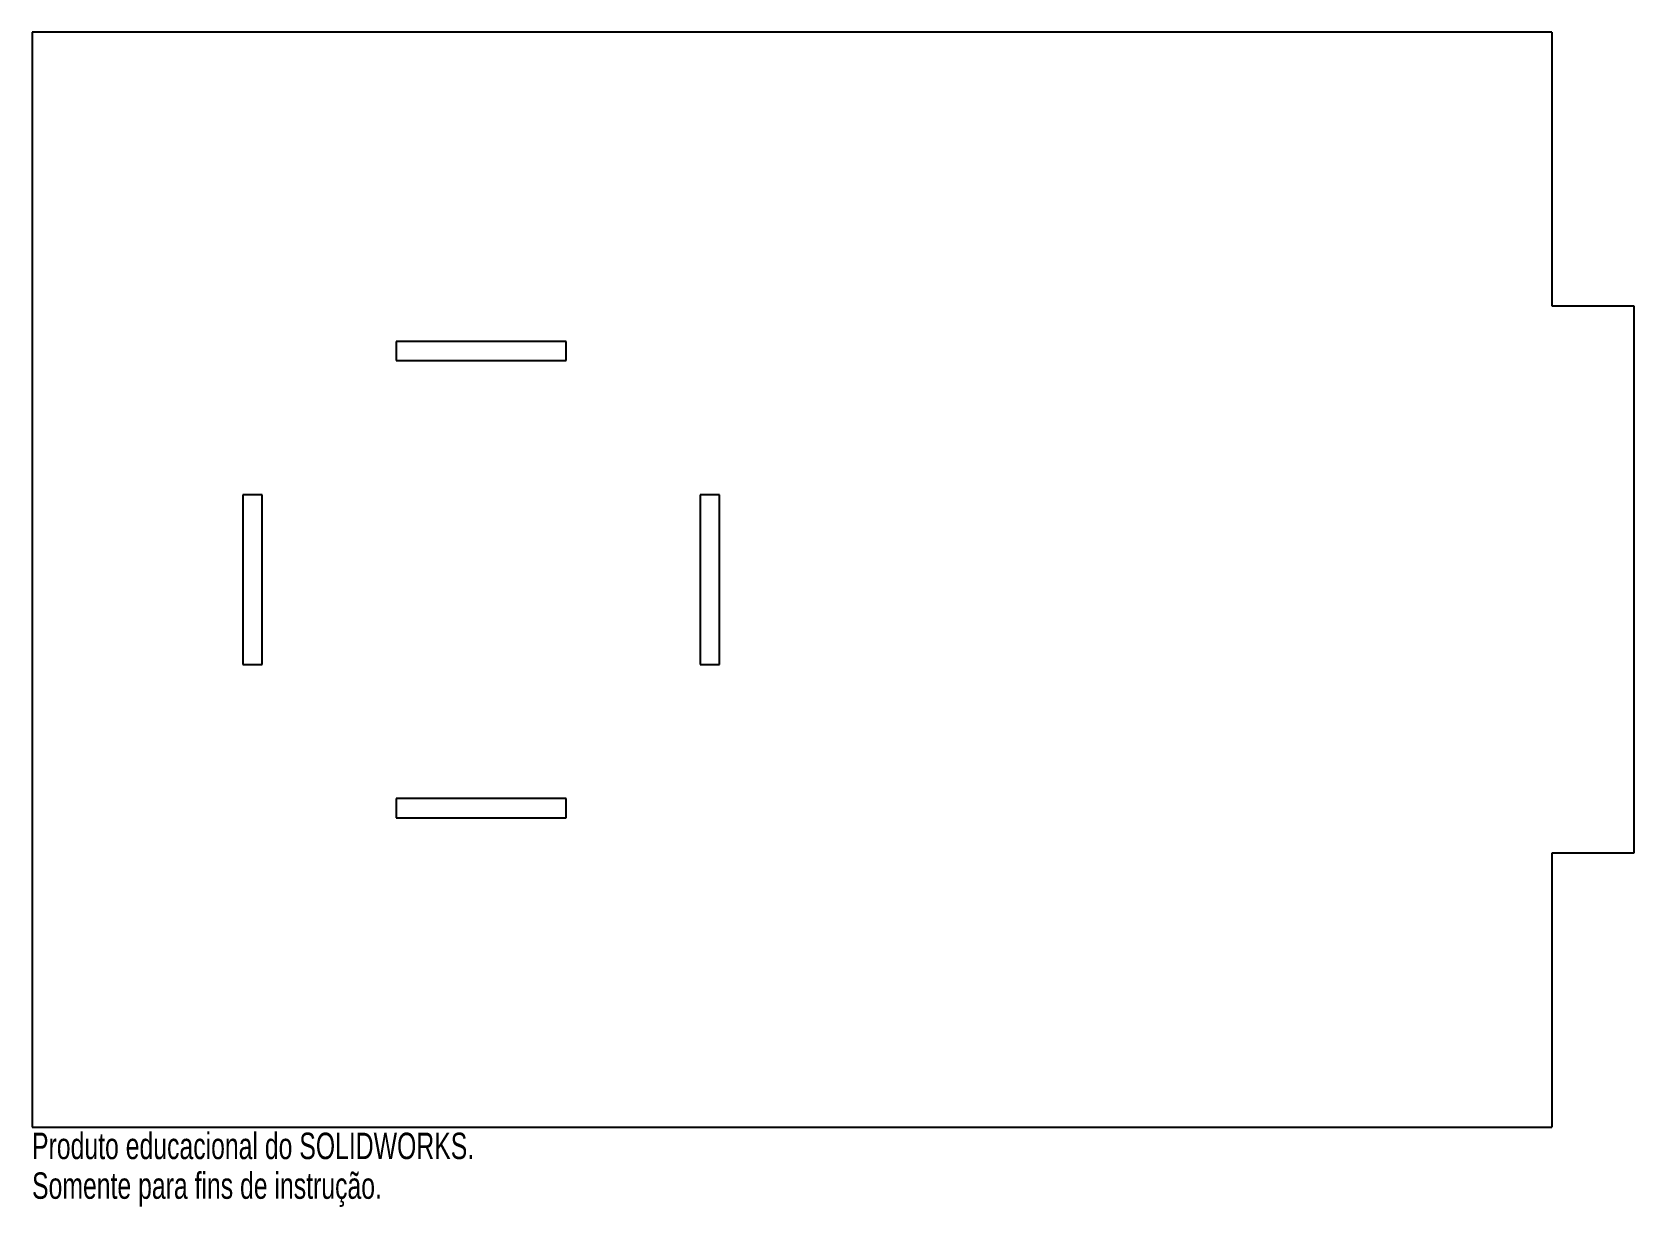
# Model space of a CAD drawing. Header units: millimetres. Extents: x -278 to 15, y -115 to 100.
import ezdxf

# ---------------------------------------------------------------- set-up
doc = ezdxf.new("R2010")
doc.units = ezdxf.units.MM
doc.styles.add('SLDTEXTSTYLE0', font='TXT', dxfattribs={"width": 0.7})

msp = doc.modelspace()

# ---------------------------------------------------------------- linework, layer by layer
at = {"color": 7, "linetype": 'Continuous', "lineweight": 25}
for p, q in [((-277.5, 100), (-277.5, -100)), ((0, 100), (-277.5, 100)), ((0, 100), (0, 50)), ((0, 50), (15, 50)), ((15, 50), (15, -50)), ((-180, 43.5), (-211, 43.5)), ((-211, 43.5), (-211, 40)), ((-180, 40), (-180, 43.5)), ((-211, 40), (-180, 40)), ((-239, 15.5), (-239, -15.5)), ((-235.5, 15.5), (-239, 15.5)), ((-235.5, -15.5), (-235.5, 15.5)), ((-155.5, 15.5), (-155.5, -15.5)), ((-152, 15.5), (-155.5, 15.5)), ((-152, -15.5), (-152, 15.5)), ((-239, -15.5), (-235.5, -15.5)), ((-155.5, -15.5), (-152, -15.5)), ((-211, -40), (-211, -43.5)), ((-180, -40), (-211, -40)), ((-180, -43.5), (-180, -40)), ((-211, -43.5), (-180, -43.5)), ((15, -50), (0, -50)), ((0, -50), (0, -100)), ((-277.5, -100), (0, -100))]:
    msp.add_line(p, q, dxfattribs=at)

# ---------------------------------------------------------------- texts
at = {"color": 7, "linetype": 'Continuous', "char_height": 4.8336, "attachment_point": 1, "style": 'SLDTEXTSTYLE0'}
for s, insert in [('Produto educacional do SOLIDWORKS.', (-277.5, -101.02)), ('Somente para fins de instrução.', (-277.5, -108.27))]:
    msp.add_mtext(s, dxfattribs=dict(at, insert=insert))

doc.saveas('drawing.dxf')
